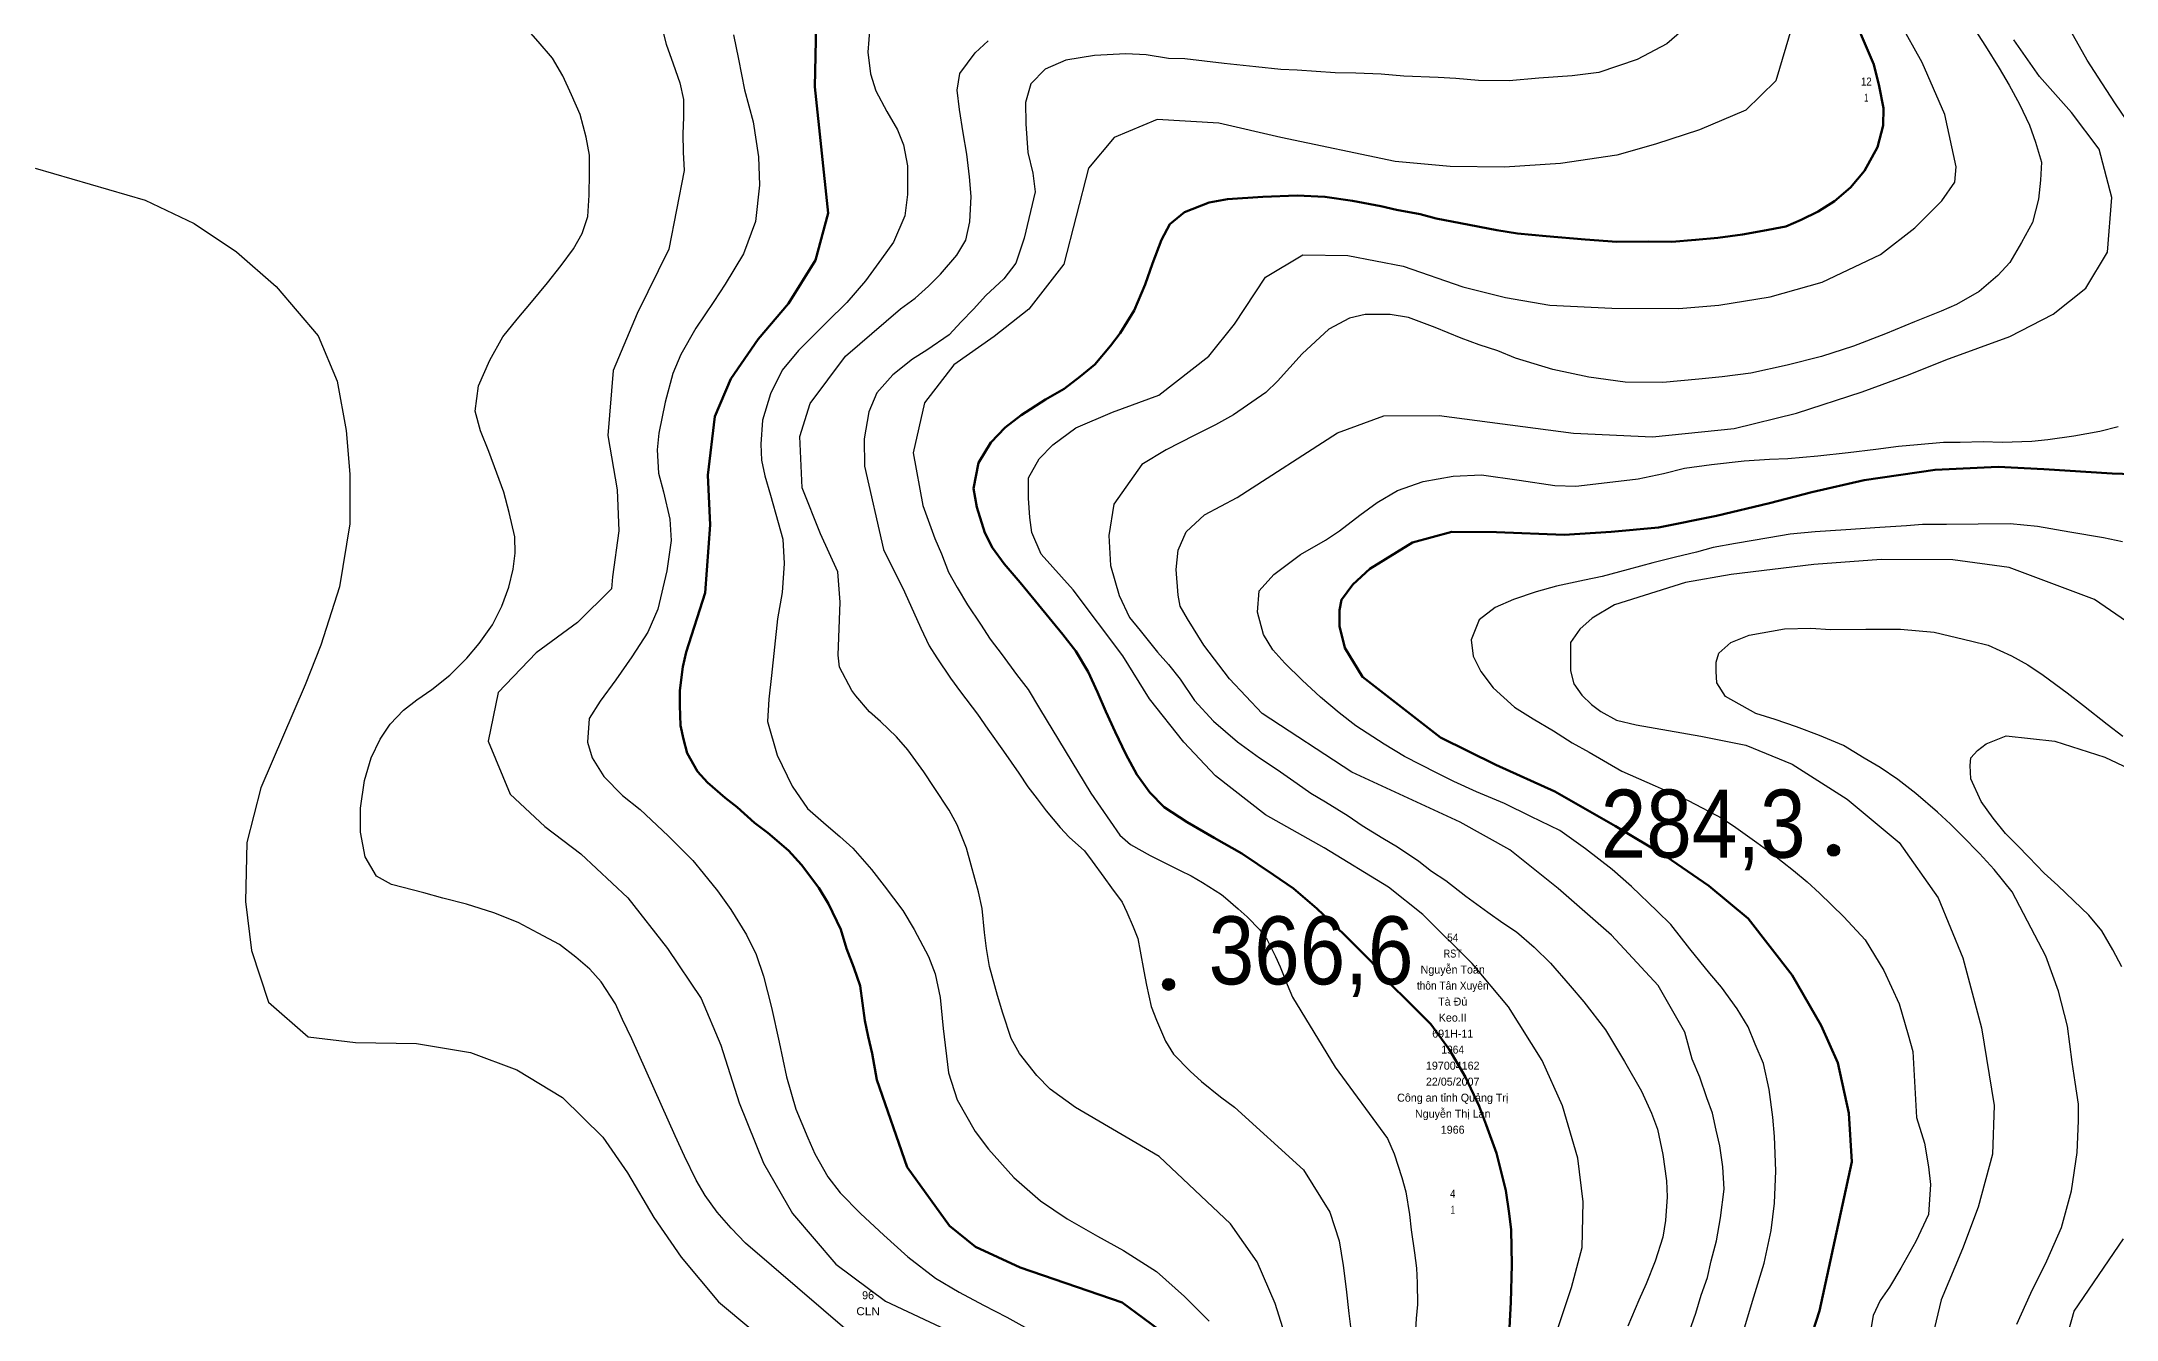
# Model space of a CAD drawing. Header units: metres. Extents: x 549268 to 556659, y 1838059 to 1844558.
# Drawn here: x 551896 to 552415, y 1840951 to 1841270 of the extents above; entities that cross this region are included whole.
import ezdxf
from ezdxf.enums import TextEntityAlignment as Align

# ---------------------------------------------------------------- set-up
doc = ezdxf.new("R2010")
doc.units = ezdxf.units.M
doc.header["$LTSCALE"] = 0.8
for name, color, linetype, lineweight in [('1', 7, 'Continuous', 25), ('2', 7, 'Continuous', 53), ('5', 7, 'Continuous', 13)]:
    doc.layers.add(name, color=color, linetype=linetype, lineweight=lineweight)
doc.layers.add('15', color=7, linetype='Continuous')

msp = doc.modelspace()

# ---------------------------------------------------------------- hatches: boundary and pattern name
at = {"layer": '5'}
for points in [[(552345.79, 1841068.39, 1), (552342.79, 1841068.39, 1)], [(552179.59, 1841034.89, 1), (552176.59, 1841034.89, 1)]]:
    msp.add_hatch(color=256, dxfattribs=at).paths.add_polyline_path(points)

# ---------------------------------------------------------------- linework, layer by layer
at = {"layer": '1'}
for points in [[(552418.63, 1841249.07), (552414.78, 1841254.86), (552411.38, 1841260.06), (552407.67, 1841265.73), (552395.9, 1841286.73)], [(552104.84, 1840942.34), (552072.34, 1840970.26), (552068.73, 1840974.03), (552065.25, 1840977.97), (552062.27, 1840982.19), (552060.03, 1840985.98), (552057.06, 1840991.97), (552054.74, 1840997.05), (552043.89, 1841021.3), (552041.61, 1841026.08), (552039.8, 1841030.07), (552036.28, 1841035.54), (552033.44, 1841038.71), (552029.92, 1841041.72), (552025.84, 1841044.89), (552020.51, 1841047.67), (552015.5, 1841050.35), (552009.45, 1841052.73), (552002.58, 1841054.94), (551996.64, 1841056.43), (551991.95, 1841057.76), (551983.88, 1841059.82), (551980.08, 1841061.95), (551977.26, 1841066.73), (551976.1, 1841072.95), (551976.12, 1841078.94), (551977.1, 1841085.81), (551978.78, 1841091.46), (551981.03, 1841096.11), (551983.55, 1841099.88), (551986.86, 1841103.43), (551990.22, 1841106), (551993.97, 1841108.54), (551998.43, 1841112.16), (552002.65, 1841116.37), (552005.8, 1841120.06), (552009.13, 1841124.69), (552011.39, 1841129.34), (552013.17, 1841134.09), (552014.22, 1841138.59), (552014.79, 1841142.65), (552014.66, 1841146.7), (552013.29, 1841152.81), (552011.89, 1841157.85), (552010.15, 1841162.62), (552008.17, 1841167.97), (552006.07, 1841173.15), (552004.76, 1841178.12), (552005.58, 1841184.44), (552008.39, 1841190.84), (552011.65, 1841196.62), (552015.24, 1841201.05), (552018.84, 1841205.34), (552022.85, 1841210.13), (552026.22, 1841214.46), (552029.3, 1841218.6), (552031.5, 1841222.48), (552032.89, 1841226.72), (552033.22, 1841232.05), (552033.38, 1841237.52), (552033.35, 1841242.04), (552032.49, 1841246.53), (552031.02, 1841252.17), (552028.86, 1841257.12), (552026.67, 1841261.83), (552024.12, 1841266.26), (552020.53, 1841270.41), (552017.41, 1841273.94)], [(552051.15, 1841275.04), (552052.52, 1841269.8), (552054.27, 1841264.81), (552055.88, 1841260.1), (552056.81, 1841255.93), (552056.85, 1841251.54), (552056.66, 1841247.33), (552056.72, 1841242.74), (552056.98, 1841238.18), (552053.14, 1841218.59), (552045.27, 1841202.48), (552039.27, 1841188.24), (552037.93, 1841171.99), (552040.27, 1841158.41), (552040.64, 1841148.21), (552039.09, 1841136.73), (552038.86, 1841133.66), (552030.33, 1841125.33), (552020.04, 1841117.71), (552010.51, 1841107.84), (552007.98, 1841095.64), (552013.47, 1841082.39), (552022.14, 1841074.29), (552031.18, 1841067.52), (552042.9, 1841056.52), (552052.85, 1841043.89), (552061.24, 1841031.35), (552066.16, 1841019.72), (552070.74, 1841005.33), (552076.82, 1840990.21), (552084.04, 1840977.67), (552094.9, 1840965.02), (552107.33, 1840955.77), (552129.34, 1840945.4)], [(552103.41, 1841274.13), (552102.89, 1841267.79), (552103.57, 1841262.39), (552104.89, 1841258.11), (552107.62, 1841252.97), (552110.29, 1841248.34), (552111.8, 1841244.6), (552112.84, 1841239.38), (552112.83, 1841232.19), (552112.18, 1841226.89), (552109.35, 1841220.26), (552106.34, 1841216.1), (552102.32, 1841210.63), (552097.64, 1841205.21), (552092.64, 1841200.28), (552089.62, 1841197.29), (552085.55, 1841193.25), (552081.47, 1841188.3), (552078.54, 1841182.45), (552076.62, 1841175.81), (552076.19, 1841169.88), (552076.3, 1841165.84), (552077.18, 1841161.9), (552078.57, 1841157.11), (552080.46, 1841150.29), (552081.64, 1841146.13), (552082, 1841140.03), (552081.47, 1841132.78), (552080.33, 1841126.24), (552078.83, 1841112.07), (552078.14, 1841106.11), (552077.79, 1841100.58), (552080.28, 1841092.13), (552083.99, 1841084.37), (552087.82, 1841078.83), (552092.51, 1841074.72), (552095.87, 1841071.87), (552099.12, 1841068.88), (552103.83, 1841063.59)], [(552333.9, 1841274.36), (552329.86, 1841260.57), (552322.38, 1841253.27), (552310.75, 1841248.35), (552299.75, 1841244.79), (552290.08, 1841242.03), (552276.06, 1841239.96), (552262.05, 1841239.05), (552248.43, 1841239.22), (552234.69, 1841240.41), (552206.17, 1841246.44), (552190.62, 1841250.02), (552175.24, 1841250.91), (552164.46, 1841246.47), (552158.06, 1841238.77), (552151.92, 1841214.77), (552143.19, 1841203.56), (552134.49, 1841196.77), (552124.4, 1841189.69), (552117.03, 1841180.19), (552114.27, 1841167.71), (552116.62, 1841154.52), (552119.63, 1841146.3), (552121.29, 1841142.45), (552123.04, 1841137.84), (552125.21, 1841134.06), (552127.84, 1841129.69), (552131.06, 1841124.86), (552133.49, 1841121.12), (552136.46, 1841117.18), (552140.08, 1841112.27), (552143.02, 1841108.59), (552145.83, 1841103.84), (552158.67, 1841082.64), (552165.9, 1841072.13), (552168.6, 1841069.86), (552173.47, 1841067.09), (552176.67, 1841065.47), (552180.98, 1841063.31), (552183.75, 1841062.01), (552186.56, 1841060.34), (552191.27, 1841057.36), (552192.34, 1841056.53), (552195.49, 1841053.74), (552197.75, 1841051.8), (552200.86, 1841048.53), (552202.71, 1841046.06), (552204.78, 1841041.88), (552205.97, 1841039.24), (552207.68, 1841034.82), (552209.03, 1841031.71), (552219.68, 1841014.24), (552232.82, 1840996.4), (552234.46, 1840992.56), (552236.36, 1840986.62), (552237.38, 1840983.09), (552238.28, 1840977.41), (552238.75, 1840973.61), (552239.57, 1840967.84), (552240.05, 1840964.04), (552240.22, 1840960.3)], [(552308.3, 1841274.75), (552302.64, 1841269.87), (552295.17, 1841265.93), (552285.65, 1841262.65), (552278.96, 1841261.81), (552270.66, 1841261.3), (552263.17, 1841260.63), (552255.58, 1841260.72), (552249.9, 1841261.19), (552245.43, 1841261.42), (552236.9, 1841261.79), (552231.22, 1841262.26), (552224.92, 1841262.51), (552219.68, 1841262.64), (552210.19, 1841263.29), (552206.12, 1841263.43), (552199.9, 1841264.09), (552191.96, 1841264.93), (552182.15, 1841266.06), (552178.08, 1841266.2), (552172.48, 1841267.07), (552167.36, 1841267.35), (552159.57, 1841266.9), (552152.4, 1841265.74), (552147.19, 1841263.52), (552143.61, 1841259.81), (552142.35, 1841255.21), (552142.37, 1841249.86), (552142.86, 1841242.73)], [(552275.46, 1840949.22), (552278.76, 1840959.17), (552281.41, 1840969.18), (552281.69, 1840980.61), (552280.36, 1840991.48), (552276.57, 1841004.53), (552271.43, 1841015.87), (552263.07, 1841029.32), (552253.97, 1841040.1), (552241.6, 1841052.32), (552233.07, 1841059.15), (552216.95, 1841069.02), (552202.31, 1841077.23), (552189.82, 1841086.99), (552181.89, 1841095.43), (552173.3, 1841106.26), (552166.68, 1841116.93), (552154.22, 1841133.42), (552146.2, 1841142.34), (552143.91, 1841147.77), (552143.41, 1841151.55), (552143.09, 1841156.32), (552143.09, 1841161.42), (552145.71, 1841166.19), (552149.15, 1841169.64), (552154.89, 1841173.92), (552164.08, 1841177.86), (552175.63, 1841182.04), (552188.15, 1841191.85), (552194.52, 1841199.81), (552202.28, 1841211.55), (552211.63, 1841217.13), (552222.92, 1841216.96), (552236.68, 1841214.34), (552251.64, 1841209.14), (552262.3, 1841206.44), (552273.39, 1841204.56), (552288.89, 1841203.82), (552305.61, 1841203.73), (552315.61, 1841204.59), (552328.47, 1841206.66), (552341.4, 1841210.3), (552356.05, 1841217.24), (552364.63, 1841223.89), (552371.38, 1841230.61), (552374.59, 1841235.3), (552374.89, 1841239.12), (552372.11, 1841252.18), (552366.4, 1841265.15), (552360.88, 1841275.16)], [(552378.57, 1841274.9), (552382.28, 1841269.23), (552385.71, 1841263.78), (552388.2, 1841259.51), (552390.75, 1841254.74), (552393.23, 1841249.56), (552394.8, 1841245.32), (552396.22, 1841240.27), (552395.99, 1841235.8), (552395.54, 1841231.04), (552394.04, 1841225.23), (552391.28, 1841220.18), (552388.37, 1841215.25), (552385.38, 1841212), (552380.65, 1841208.01), (552375.05, 1841204.7), (552371.21, 1841203.05), (552364.49, 1841200.38), (552357.28, 1841197.39), (552349.31, 1841194.3), (552341.27, 1841191.73), (552332.65, 1841189.61), (552323.63, 1841187.57), (552316.43, 1841186.67), (552310.62, 1841186.08), (552301.58, 1841185.21), (552292.16, 1841185.34), (552283.13, 1841186.56), (552274.14, 1841188.45), (552264.77, 1841191.33), (552260.36, 1841193.13), (552255.73, 1841194.64), (552251.21, 1841196.3), (552244.73, 1841199.02), (552238.03, 1841201.44), (552233.49, 1841202.19), (552227.22, 1841202.19), (552223.28, 1841201.3), (552218.14, 1841198.57), (552211.46, 1841192.38), (552205.26, 1841185.6), (552202.35, 1841182.75), (552194.29, 1841177.17), (552189.77, 1841174.65), (552184.48, 1841172.03), (552177.49, 1841168.41), (552171.41, 1841164.78), (552164.41, 1841154.89), (552163.17, 1841147.03), (552163.59, 1841139.5), (552165.69, 1841132.06), (552168.35, 1841126.51), (552170.97, 1841123.31), (552175.31, 1841117.84), (552178.04, 1841114.79), (552180.98, 1841111.11), (552184.52, 1841105.8), (552189.34, 1841100.65), (552195.34, 1841095.52), (552200.8, 1841091.5), (552205.22, 1841088.53), (552210.22, 1841085.1), (552213.67, 1841082.66), (552217.33, 1841080.5), (552222.99, 1841077.03), (552226.43, 1841074.58), (552231.66, 1841071.45), (552235.32, 1841069.29), (552240.61, 1841065.64), (552243.79, 1841063.17)], [(552069.31, 1841272.09), (552070.59, 1841265.98), (552072.07, 1841258.33), (552074.24, 1841250.37), (552075.59, 1841241.65), (552075.83, 1841234.5), (552074.86, 1841225.49), (552071.82, 1841217.41), (552067.29, 1841209.78), (552064.42, 1841205.51), (552059.91, 1841198.8), (552056.16, 1841192.2), (552054.13, 1841187.5), (552052.28, 1841180.35), (552050.64, 1841172.56), (552050.24, 1841168.46), (552050.57, 1841162.63), (552051.81, 1841157.95), (552053.45, 1841151.1), (552053.72, 1841145.78), (552052.71, 1841138.2), (552050.38, 1841128.64), (552047.96, 1841122.85), (552043.89, 1841116.72), (552039.91, 1841111), (552036, 1841105.68), (552033.28, 1841101.29), (552032.84, 1841095.36), (552033.98, 1841091.45), (552036.91, 1841086.85)], [(552208.51, 1840943.05), (552204.7, 1840955.19), (552200.18, 1840965.57), (552193.55, 1840975.07), (552175.73, 1840991.87), (552154.82, 1841004.11), (552148.46, 1841008.72), (552145.13, 1841012.16), (552140.79, 1841017.6), (552138.77, 1841021.39), (552136.64, 1841027.68), (552135.31, 1841032.15), (552133.35, 1841039.33), (552132.59, 1841043.86), (552132.1, 1841047.85), (552131.45, 1841053.84), (552130.54, 1841057.97), (552128.74, 1841064.69), (552127.54, 1841068.88), (552125.27, 1841074.77), (552123.27, 1841078.37), (552119.48, 1841084.07), (552116.87, 1841087.99), (552112.9, 1841093.47), (552110.09, 1841096.69), (552106.04, 1841100.52), (552103.33, 1841102.98), (552099.93, 1841106.99), (552098.9, 1841108.31), (552095.86, 1841114.1), (552095.48, 1841117.14), (552096.03, 1841130.34), (552095.38, 1841137.91), (552091.11, 1841147.45), (552086.52, 1841158.97), (552085.87, 1841171.79), (552088.49, 1841180.02), (552097.35, 1841191.86), (552107.5, 1841200.57), (552111.04, 1841203.62), (552114.75, 1841206.3), (552118.03, 1841209.33), (552121.06, 1841212.32), (552125.17, 1841217.01), (552127.44, 1841220.82), (552128.44, 1841225.39), (552128.7, 1841231.69), (552128.34, 1841236.61), (552127.64, 1841242.27), (552126.7, 1841247.64), (552125.85, 1841253.41), (552125.24, 1841258.3), (552125.9, 1841262.43), (552129.7, 1841267.61), (552132.98, 1841270.63)], [(552263.38, 1841068.47), (552250.96, 1841075.38), (552223.91, 1841087.92), (552201.48, 1841102.53), (552193.28, 1841111.25), (552186.88, 1841119.64), (552182.78, 1841126.22), (552180.98, 1841129.34), (552180.49, 1841132.14), (552179.98, 1841138.56), (552180.48, 1841143.33), (552182.44, 1841147.93), (552187.04, 1841152.21), (552195.24, 1841156.49), (552220.33, 1841172.63), (552231.91, 1841176.89), (552245.75, 1841177.01), (552279.28, 1841172.57), (552299.07, 1841171.66), (552319.42, 1841173.79), (552335.06, 1841177.6), (552351.44, 1841182.92), (552363.01, 1841187.19), (552372.31, 1841190.94), (552388.38, 1841196.74), (552399.15, 1841202.34), (552407.37, 1841208.82), (552412.72, 1841217.84), (552413.8, 1841231.43), (552410.64, 1841243.51), (552403.79, 1841252.73), (552395.8, 1841261.68), (552389.34, 1841270.81)], [(552142.86, 1841242.73), (552144.16, 1841237.54), (552144.74, 1841232.91), (552142.01, 1841221.33), (552139.92, 1841215.06), (552136.88, 1841211.16), (552132.44, 1841206.94), (552129.33, 1841203.55), (552126.2, 1841200.42), (552123.21, 1841197.17), (552117.68, 1841193.34), (552114.04, 1841191.06), (552109.17, 1841187.19), (552105.16, 1841182.64), (552103.14, 1841177.94), (552102.03, 1841171.14), (552102.09, 1841164.36), (552106.85, 1841143.49), (552112.1, 1841132.97), (552116.15, 1841123.86), (552118.24, 1841119.5), (552120.16, 1841116.46), (552123.59, 1841111.39), (552126.04, 1841107.94), (552130.3, 1841102.39), (552132.89, 1841098.67), (552136.85, 1841093.18), (552140.62, 1841087.68), (552142.89, 1841084.2), (552145.19, 1841081.21), (552147.49, 1841078.22), (552150.99, 1841074.12), (552153.22, 1841071.7), (552157.03, 1841068.22), (552158.99, 1841065.67), (552161.9, 1841061.69), (552163.77, 1841059.03), (552166.44, 1841055.41), (552167.62, 1841052.96), (552169.23, 1841049.3), (552170.37, 1841046.36), (552170.96, 1841043.15), (552171.88, 1841038.16), (552172.6, 1841034.68), (552173.75, 1841029.33), (552175.04, 1841025.92), (552177.33, 1841020.71), (552179.28, 1841017.48), (552183.48, 1841013.19), (552186.3, 1841010.65), (552191.02, 1841006.8), (552194.53, 1841004.25), (552211.81, 1840988.58), (552218.38, 1840977.95), (552220.71, 1840970.8), (552221.73, 1840964.65), (552222.47, 1840958.74), (552223.1, 1840952.67), (552223.68, 1840948.04)], [(551894.78, 1841238.79), (551922.24, 1841230.81), (551934.51, 1841224.95), (551945.13, 1841217.85), (551955.02, 1841209.23), (551965.51, 1841196.92), (551970.3, 1841185.59), (551972.48, 1841173.28), (551973.45, 1841162.38), (551973.45, 1841149.93), (551970.88, 1841134.18), (551966.22, 1841119.59), (551962.26, 1841109.75), (551951.21, 1841083.99), (551947.73, 1841070.33), (551947.36, 1841055.63), (551948.9, 1841043.37), (551953.11, 1841030.41), (551963, 1841021.79), (551974.85, 1841020.41), (551990.06, 1841020.11), (552003.56, 1841017.91), (552015.14, 1841013.52), (552026.63, 1841006.65), (552036.68, 1840996.75)], [(552322.05, 1840949.09), (552324.35, 1840956.82), (552326.95, 1840965.25), (552328.68, 1840973.43), (552329.53, 1840980.2), (552329.82, 1840988.34), (552329.53, 1840996.92), (552329.07, 1841001.7), (552328.2, 1841008.64), (552326.74, 1841015.12), (552324.7, 1841019.96), (552322.98, 1841024.32), (552320.2, 1841028.81), (552316.26, 1841034.2), (552313.35, 1841037.62), (552308.4, 1841043.8), (552303.59, 1841049.86), (552300.16, 1841053.22), (552293.78, 1841059.35), (552288.94, 1841063.58), (552282.29, 1841068.75), (552275.84, 1841073.31), (552268.61, 1841076.84), (552262.06, 1841080.08), (552255.04, 1841082.99), (552249.36, 1841085.55), (552245.18, 1841087.64), (552237.08, 1841091.85), (552232, 1841094.87), (552224.89, 1841099.47), (552220.69, 1841102.74), (552216.03, 1841106.6), (552211.45, 1841110.86), (552207.13, 1841115.15), (552204.1, 1841118.43), (552201.79, 1841122.33), (552200.31, 1841127.89), (552200.7, 1841133.16), (552204.36, 1841137.28), (552211.05, 1841142.29), (552217.28, 1841145.82), (552220.77, 1841148.21), (552225.9, 1841152.12), (552230.21, 1841155.27), (552235.32, 1841158.26), (552241.7, 1841160.49), (552249.24, 1841161.82), (552256.25, 1841162.18), (552265.69, 1841160.87), (552274.62, 1841159.51), (552279.86, 1841159.38), (552287.72, 1841160.23), (552295.44, 1841161.19), (552301.81, 1841162.51), (552307, 1841163.81), (552313.8, 1841164.79), (552321.92, 1841165.67), (552328.27, 1841166.07), (552332.82, 1841166.25), (552340.32, 1841166.92), (552347.92, 1841167.74), (552354.87, 1841168.61), (552360.53, 1841169.32), (552365.3, 1841169.78), (552371.77, 1841170.33), (552375.95, 1841170.33), (552381.67, 1841170.52), (552386.4, 1841170.32), (552393.81, 1841170.6), (552397.81, 1841170.97), (552404.36, 1841171.91), (552410.87, 1841173.12), (552415.44, 1841174.21)], [(552416.54, 1841145.48), (552411.72, 1841146.44), (552403.31, 1841147.88), (552395.3, 1841149.23), (552388.42, 1841149.94), (552380.46, 1841149.86), (552372.5, 1841149.78), (552366.49, 1841149.81), (552362.49, 1841149.44), (552355.88, 1841149.01), (552347.32, 1841148.46), (552339.69, 1841147.9), (552333.48, 1841147.39), (552328.11, 1841146.46), (552319.8, 1841145.03), (552314.17, 1841144.06), (552310, 1841142.89), (552304.81, 1841141.59), (552299.1, 1841140.22), (552292.91, 1841138.54), (552286.46, 1841136.82), (552282.01, 1841135.87), (552275.01, 1841134.34), (552269.97, 1841132.93), (552264.32, 1841131.05), (552259.74, 1841129.04), (552255.69, 1841125.92), (552253.69, 1841120.97), (552254.21, 1841116.85), (552256.12, 1841113.04), (552259.24, 1841108.99), (552264.54, 1841104.16), (552269.22, 1841101.22), (552274.3, 1841098.2), (552278.98, 1841095.25), (552283.19, 1841092.91), (552291.36, 1841088.18), (552299.66, 1841084.51), (552307.95, 1841080.84), (552316.49, 1841076.29), (552319.9, 1841074.1), (552325.07, 1841070.31), (552328.8, 1841067.64), (552334.3, 1841063.36), (552337.66, 1841060.51), (552340.76, 1841057.64), (552346.86, 1841051.73), (552352.15, 1841045.99), (552356.89, 1841038.35), (552360.67, 1841030.07), (552362.95, 1841022.26), (552364.12, 1841018.09), (552365, 1841001.61), (552366.98, 1840995.2), (552367.98, 1840989.31), (552368.52, 1840984.94), (552368.02, 1840977.43), (552364.82, 1840970.63), (552361.07, 1840964.02), (552358.28, 1840959.23), (552355.94, 1840955.93), (552354.19, 1840952.19), (552353.37, 1840947.25)], [(552420.2, 1841123.67), (552409.54, 1841131.03), (552388.18, 1841139.02), (552374.11, 1841140.96), (552356.22, 1841141.04), (552339.39, 1841139.82), (552318.69, 1841137.26), (552307.27, 1841135.26), (552289.56, 1841129.67), (552283.98, 1841126.38), (552280.86, 1841123.59), (552278.57, 1841120.3), (552278.57, 1841117.5), (552278.57, 1841113.22), (552279.39, 1841109.94), (552281.36, 1841107.14), (552283.82, 1841104.84), (552286.11, 1841103.03), (552290.05, 1841100.89), (552294.97, 1841099.74), (552311.13, 1841096.91), (552322.39, 1841094.67), (552333.93, 1841089.86), (552347.72, 1841081.16), (552360.72, 1841070.3), (552370.41, 1841056.48), (552376.61, 1841041.5), (552381.27, 1841024.01), (552384.46, 1841004.67), (552384, 1840992.45), (552380.42, 1840979.23), (552376.52, 1840968.82), (552371.21, 1840956.05), (552368.19, 1840943.54)], [(552390.13, 1840950.01), (552393.6, 1840957.76), (552397.56, 1840965.83), (552401.22, 1840974.13), (552403.73, 1840983.32), (552405.15, 1840992.91), (552405.47, 1841000.79), (552405.47, 1841004.97), (552404.65, 1841010.48), (552403.9, 1841015.48), (552402.78, 1841024.49), (552400.51, 1841033.22), (552397.33, 1841041.97), (552393.71, 1841048.96), (552388.92, 1841058.03), (552384.44, 1841063.61), (552380.8, 1841067.6), (552376.48, 1841071.89), (552373.49, 1841074.91), (552370.24, 1841077.91), (552364.82, 1841082.59), (552360.34, 1841086.08), (552355.92, 1841089.05), (552351.96, 1841091.43), (552346.74, 1841094.57), (552340.8, 1841097.09), (552335.05, 1841099.25), (552329.73, 1841101.07), (552324.84, 1841102.55), (552317.27, 1841106.81), (552315.14, 1841110.26), (552314.97, 1841113.06), (552314.97, 1841115.36), (552315.63, 1841117.67), (552318.58, 1841120.3), (552323.17, 1841122.11), (552332, 1841123.69), (552338.64, 1841123.86), (552343.51, 1841123.56), (552352.38, 1841123.62)], [(552352.38, 1841123.62), (552361, 1841123.65), (552369.46, 1841122.88), (552378.88, 1841120.66), (552382.93, 1841119.6), (552388.75, 1841116.93), (552392.82, 1841114.69), (552396.66, 1841112.17), (552402.71, 1841107.69), (552406.76, 1841104.54), (552412.69, 1841099.93), (552416.6, 1841096.89)], [(552416.35, 1841039.24), (552414.11, 1841043.54), (552411.3, 1841048.28), (552408.07, 1841052.19), (552404.36, 1841055.78), (552400.35, 1841059.59), (552396.96, 1841062.69), (552393.07, 1841066.65), (552390.23, 1841069.56), (552387.24, 1841072.58), (552384.15, 1841076.38), (552381.14, 1841080.57), (552378.62, 1841086.24), (552378.45, 1841089.53), (552378.62, 1841091.51), (552380.26, 1841093.32), (552382.39, 1841094.96), (552387.44, 1841096.96), (552399.61, 1841095.61), (552412.1, 1841091.68), (552425.63, 1841085.28)], [(552036.91, 1841086.85), (552041.56, 1841082.07), (552046.04, 1841078.58), (552053, 1841072.01), (552059.13, 1841065.85), (552061.75, 1841062.65), (552065.3, 1841058.26), (552068.63, 1841053.58), (552072.55, 1841047.27), (552074.99, 1841042.35), (552076.84, 1841036.97), (552078.87, 1841029.12), (552080.73, 1841020.47), (552082.59, 1841011.82), (552084.91, 1841003.75), (552087.9, 1840996.54), (552089.7, 1840992.59), (552092.9, 1840986.85), (552096.02, 1840982.79), (552101.1, 1840977.68), (552106.87, 1840972.26), (552112.9, 1840966.87), (552119.84, 1840961.47), (552125.76, 1840958.03), (552131.79, 1840954.73), (552137.64, 1840951.8), (552142.14, 1840949.23)], [(552307.62, 1840946.37), (552309.83, 1840952.79), (552311.23, 1840957.28), (552312.77, 1840961.65), (552313.69, 1840965.81), (552315.02, 1840970.81), (552316.01, 1840976.55), (552316.94, 1840983.72), (552316.64, 1840989.3), (552315.85, 1840994.56), (552314.96, 1840998.5), (552314.05, 1841002.7), (552312.65, 1841006.57), (552310.83, 1841011.7), (552308.97, 1841016.17), (552307.08, 1841022.96), (552300.43, 1841034.64), (552288.8, 1841047.21), (552275.47, 1841058.81), (552263.38, 1841068.47)], [(552103.83, 1841063.59), (552106.95, 1841059.54), (552111.64, 1841053.33), (552114.45, 1841048.59), (552118.04, 1841041.85), (552119.76, 1841037.49), (552121.01, 1841031.64), (552121.72, 1841023.89), (552123.1, 1841012.83), (552125.25, 1841006.04), (552129.77, 1840998.11), (552133.06, 1840993.69), (552139.43, 1840986.65), (552146.04, 1840980.81), (552152.74, 1840976.29), (552160.33, 1840972.01), (552166.79, 1840968.38), (552175.02, 1840963.13), (552182.07, 1840956.96), (552188.19, 1840950.8)], [(552243.79, 1841063.17), (552247.35, 1841060.87), (552252.41, 1841056.93), (552257.88, 1841052.9), (552261.61, 1841050.24), (552265.02, 1841048.05), (552269.42, 1841044.16), (552273.57, 1841040.23), (552278.46, 1841034.57), (552281.83, 1841030.55), (552287.28, 1841023.52), (552292.06, 1841015.63), (552296.25, 1841008.18), (552298.76, 1841002.75), (552300.3, 1840998.76), (552301.62, 1840992.39), (552302.57, 1840985.85), (552302.68, 1840981.81), (552302.24, 1840975.88), (552301.58, 1840971.75), (552299.72, 1840965.77), (552297.42, 1840960.12), (552295.58, 1840955.98), (552292.86, 1840949.5)], [(552036.68, 1840996.75), (552042.86, 1840987.8), (552049.43, 1840976.69), (552056.25, 1840966.78), (552065.55, 1840955.62), (552073.66, 1840948.85)], [(552400.98, 1840941.1), (552404.42, 1840953.27), (552416.79, 1840971.35)], [(552240.22, 1840960.3), (552240.32, 1840954.91), (552239.98, 1840951.4), (552239.59, 1840946.05)]]:
    msp.add_lwpolyline(points, dxfattribs=at)
at = {"layer": '2'}
for points in [[(552068.68, 1841186.14), (552075.47, 1841196.09), (552083.04, 1841204.96), (552089.86, 1841215.83), (552092.96, 1841227.57), (552089.65, 1841259.07), (552090.16, 1841282.45)], [(552321.53, 1841222.19), (552326.64, 1841223.09), (552332.38, 1841224.2), (552336.23, 1841225.85), (552340.41, 1841227.94), (552344.52, 1841230.55), (552348.54, 1841233.92), (552352.06, 1841238.15), (552355.25, 1841244.04), (552356.67, 1841249.44), (552356.78, 1841253.76), (552355.7, 1841259.25), (552354.37, 1841264.7), (552347.92, 1841279.7)], [(552263.13, 1840945.92), (552263.63, 1840955.51), (552263.91, 1840964.82), (552263.73, 1840973.55), (552263.22, 1840977.67), (552262.37, 1840983.44), (552260.04, 1840992.69), (552257.45, 1840999.81), (552255.7, 1841004.43), (552252.31, 1841011.71), (552248.32, 1841018.53), (552243.59, 1841024.99), (552238.37, 1841030.22), (552233, 1841035.56), (552228.87, 1841040.4), (552221.99, 1841047.38), (552215.17, 1841053.84), (552209.32, 1841058.86), (552204.32, 1841062.29), (552196.35, 1841067.56), (552189.45, 1841071.54), (552182.7, 1841075.4), (552177, 1841079.13), (552173.4, 1841082.86), (552170.11, 1841087.28), (552167.38, 1841092.43), (552164.72, 1841097.97), (552162.39, 1841103.04), (552160.35, 1841107.88), (552158.02, 1841112.94), (552154.89, 1841118.17), (552151.62, 1841122.33), (552149, 1841125.53), (552144.84, 1841130.63), (552141, 1841135.25), (552137.01, 1841139.98), (552134.04, 1841143.91), (552132.12, 1841147.73), (552130.15, 1841154.14), (552129.31, 1841158.74), (552130.6, 1841165.17), (552133.62, 1841170.25), (552137.21, 1841173.97), (552141.26, 1841177.08), (552147.31, 1841180.97), (552151.94, 1841183.64), (552155.99, 1841186.76), (552159.67, 1841189.7), (552163.53, 1841194.37), (552166.01, 1841197.55), (552169.48, 1841203.21), (552172.2, 1841209.69), (552174.02, 1841215.01), (552176.29, 1841220.91), (552178.41, 1841224.83), (552182.09, 1841227.77), (552188.19, 1841230.23), (552192.79, 1841231.07), (552201.6, 1841231.65), (552210.18, 1841231.93), (552217.15, 1841231.63), (552224.06, 1841230.66), (552231.15, 1841229.33), (552235.06, 1841228.38), (552240.94, 1841227.28), (552244.99, 1841226.22), (552251.02, 1841225.01), (552260.12, 1841223.28), (552265.32, 1841222.49), (552272.46, 1841221.81), (552282.23, 1841220.94), (552290.14, 1841220.36), (552298.1, 1841220.44), (552303.86, 1841220.38), (552309.81, 1841220.86), (552315.35, 1841221.42), (552321.53, 1841222.19)], [(552177.32, 1840947.44), (552166.46, 1840955.43), (552141.01, 1840964.13), (552129.81, 1840969.36), (552123.33, 1840974.54), (552112.76, 1840989.24), (552105.16, 1841011.03), (552103.95, 1841017.63), (552102.95, 1841021.84), (552102.15, 1841025.89), (552100.98, 1841034.51), (552099.44, 1841039.14), (552097.6, 1841043.83), (552096.14, 1841048.57), (552093.11, 1841055.03), (552090.69, 1841058.98), (552086.3, 1841064.79), (552083.06, 1841068.34), (552077.89, 1841072.71), (552074.58, 1841075.28), (552070.24, 1841079.18), (552067.25, 1841081.5), (552062.82, 1841085.29), (552060.35, 1841088.07), (552057.75, 1841092.66), (552056.84, 1841096.11), (552056.12, 1841099.59), (552055.88, 1841104.58), (552055.89, 1841108.34), (552056.7, 1841114.22), (552057.5, 1841117.89), (552062.25, 1841132.66), (552063.53, 1841149.69), (552062.93, 1841162.06), (552064.67, 1841176.76), (552068.68, 1841186.14)], [(552432.14, 1841161.96), (552413.94, 1841162.53), (552396.85, 1841163.61), (552385.39, 1841164.15), (552369.67, 1841163.44), (552351.95, 1841160.83), (552338.82, 1841157.81), (552328.24, 1841155.08), (552314.99, 1841151.93), (552300.54, 1841149.03), (552288.74, 1841147.98), (552276.92, 1841147.18), (552260, 1841147.89), (552248.85, 1841147.95), (552239.04, 1841145.3), (552228.38, 1841138.71), (552224.11, 1841134.77), (552221.32, 1841130.99), (552220.83, 1841128.35), (552220.83, 1841124.41), (552222.14, 1841118.98), (552226.57, 1841111.74), (552246.01, 1841096.6), (552259.85, 1841089.71), (552274.58, 1841083.06), (552289.8, 1841074.39), (552302.42, 1841066.85), (552313.08, 1841059.49), (552322.92, 1841051.39), (552333.95, 1841037.2), (552341.18, 1841024.66), (552345.33, 1841015.27), (552348.14, 1841002.76), (552348.85, 1840990.54), (552340.81, 1840953.37), (552337.42, 1840943.02)]]:
    msp.add_lwpolyline(points, dxfattribs=at)
at = {"layer": '5', "lineweight": 25}
for centre in [(552344.29, 1841068.39), (552178.09, 1841034.89)]:
    msp.add_circle(centre, 1.5, dxfattribs=at)

# ---------------------------------------------------------------- texts
at = {"layer": '15'}
for s, width, p in [('12', 0.9, (552352.47, 1841259.41)), ('1', 0.75, (552352.47, 1841255.41)), ('54', 0.95, (552249.1, 1841045.59)), ('RST', 0.85, (552249.1, 1841041.59)), ('thôn Tân Xuyên', 0.95, (552249.1, 1841033.59)), ('1964', 0.95, (552249.09, 1841017.59)), ('4', 0.9, (552249.1, 1840981.59)), ('1', 0.75, (552249.1, 1840977.59)), ('CLN', 1.1, (552102.97, 1840952.24))]:
    msp.add_text(s, height=2, dxfattribs=dict(at, width=width)).set_placement(p, align=Align.CENTER)
for s, p in [('Nguyễn Toán', (552249.1, 1841037.59)), ('Tà Đủ', (552249.1, 1841029.59)), ('Keo.II', (552249.1, 1841025.59)), ('691H-11', (552249.1, 1841021.59)), ('197004162', (552249.1, 1841013.59)), ('22/05/2007', (552249.09, 1841009.59)), ('Công an tỉnh Quảng Trị', (552249.1, 1841005.59)), ('Nguyễn Thị Lan', (552249.1, 1841001.59)), ('1966', (552249.09, 1840997.59)), ('96', (552102.97, 1840956.24))]:
    msp.add_text(s, height=2, dxfattribs=at).set_placement(p, align=Align.CENTER)
at = {"layer": '5', "width": 0.9}
for s, p in [('284,3', (552286.09, 1841066.54)), ('366,6', (552188.09, 1841034.89))]:
    msp.add_text(s, height=17, dxfattribs=at).set_placement(p)

doc.saveas('drawing.dxf')
